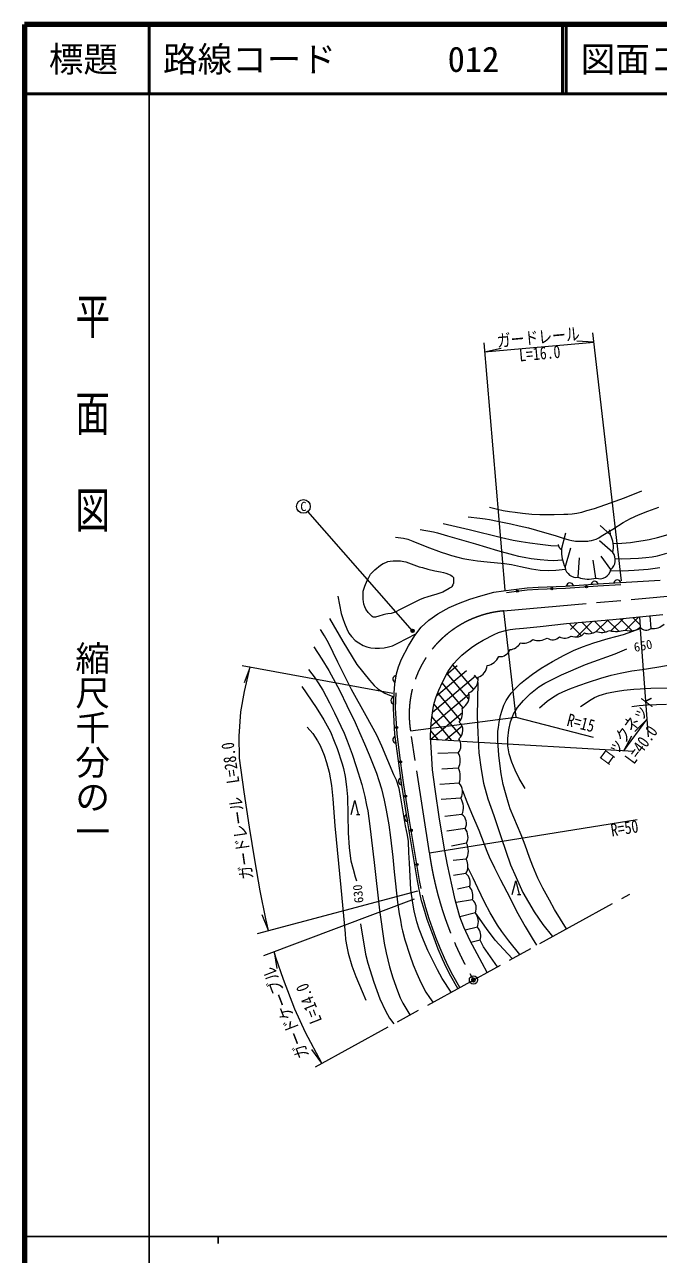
# Model space of a CAD drawing. Units: millimetres, scale not verified. Extents: x 40000 to 680000, y 20000 to 380000.
# Drawn here: x 40000 to 131605, y 202409 to 380000 of the extents above; entities that cross this region are included whole.
import ezdxf
from ezdxf.enums import TextEntityAlignment as Align

# ---------------------------------------------------------------- set-up
doc = ezdxf.new("R2010")
doc.units = ezdxf.units.MM
doc.header["$LTSCALE"] = 1000
doc.header["$PDMODE"] = 32
doc.header["$PDSIZE"] = 500
doc.linetypes.add('CHAIN', pattern=[18.5, 12, -1.5, 3.5, -1.5])
for name, color, linetype, lineweight in [('M-BGD', 7, 'Continuous', 13), ('M-BMK', 2, 'CHAIN', 13), ('M-BMK-SRVR', 3, 'Continuous', 13), ('M-STR-HTXT', 7, 'Continuous', 13), ('M-STR-STRC', 7, 'Continuous', 13), ('M-TTL', 2, 'Continuous', 140), ('M-TTL-BAND', 7, 'Continuous', 25), ('M-TTL-LINE', 7, 'Continuous', 50)]:
    doc.layers.add(name, color=color, linetype=linetype, lineweight=lineweight)
doc.layers.add('M-OTRS', color=6, linetype='Continuous')
doc.layers.add('M-TTL-TXT', color=7, linetype='Continuous')
doc.styles.add('@ＭＳ ゴシック', font='')
doc.styles.add('ＭＳ ゴシック', font='')
doc.styles.get('@ＭＳ ゴシック').set_extended_font_data('@MS Gothic')
doc.styles.get('ＭＳ ゴシック').set_extended_font_data('MS Gothic')

msp = doc.modelspace()

# ---------------------------------------------------------------- hatches: boundary and pattern name
at = {"layer": 'M-BGD'}
for points in [[(116048, 298541, -1), (116348, 298553, -0.41421), (116203, 298397, -0.41421)], [(121040, 298816, -0.41421), (121179, 298976, -0.41421), (121339, 298836, -1)], [(111064, 298175, -1), (111362, 298209, -0.41421), (111229, 298043, -0.41421)], [(93782, 278340, -0.41421), (93624, 278481, -0.41421), (93764, 278640, -1)], [(94366, 273376, -1), (94325, 273673, -1)], [(95094, 268430, -1), (95045, 268726, -1)], [(95913, 263497, -1), (95864, 263793, -1)], [(96736, 258566, -1), (96686, 258861, -1)]]:
    msp.add_hatch(color=256, dxfattribs=at).paths.add_polyline_path(points)
h = msp.add_hatch(dxfattribs=at)
h.set_pattern_fill('USER', color=256, style=0, pattern_type=2)
h.set_pattern_definition([(45, (0, -0), (-1010.279, 1010.279), []), (135, (0, -0), (-1010.279, -1010.279), [])])
h.paths.add_polyline_path([(128982, 292973), (128888, 294480), (125015, 294110), (118763, 293533), (119001, 291706, 0.33217), (120919, 292149, 0.23897), (122604, 292367, 0.19808), (124548, 292485, 0.12683), (126800, 292566, 0.26143)])
h = msp.add_hatch(dxfattribs=at)
h.set_pattern_fill('USER', color=256, style=0, pattern_type=2)
h.set_pattern_definition([(130, (0, -0), (-1094.486, -918.383), []), (220, (0, -0), (918.383, -1094.486), [])])
h.paths.add_polyline_path([(103228, 281235, 0.33331), (104187, 283500, 0.33661), (105544, 285760), (102038, 287721), (101590, 287156), (101190, 286521), (100388, 285045), (99866, 283885), (99472, 282920), (99187, 282029), (99029, 281303), (98788, 279580), (98700, 278461), (98675, 277063), (98687, 276822), (102922, 276594, 0.0478), (102766, 276864, 0.47133), (102821, 279256, 0.24097)])
at = {"layer": 'M-STR-HTXT'}
msp.add_hatch(color=256, dxfattribs=at).paths.add_polyline_path([(96092, 292712, -1), (96056, 292214, -0.41421), (95825, 292482, -0.41421)])

# ---------------------------------------------------------------- linework, layer by layer
at = {"layer": 'M-BGD'}
for p, q in [((124659, 306299), (123177, 307665)), ((117604, 304187), (118227, 306587)), ((125039, 303784), (123084, 305464)), ((118111, 301602), (118948, 304441)), ((120020, 300183), (120212, 302975)), ((122581, 300070), (122172, 302668)), ((124730, 301292), (123327, 303240)), ((118322, 298933), (119310, 299000)), ((121896, 299175), (122885, 299232)), ((125178, 299373), (126167, 299430)), ((128888, 294480), (128982, 292973)), ((130537, 292801), (130424, 294627)), ((93567, 285013), (93712, 285994)), ((93335, 281885), (93380, 282875)), ((93697, 276227), (93572, 277210)), ((98687, 276822), (102922, 276594)), ((102669, 274844), (99719, 274733)), ((102698, 272629), (100301, 272479)), ((94495, 270217), (94361, 271199)), ((102821, 270455), (100001, 270279)), ((103044, 268282), (100205, 268086)), ((87960, 265941), (88460, 265941)), ((95367, 264949), (95205, 265926)), ((103202, 265945), (100748, 265638)), ((103677, 263906), (101021, 263529)), ((103878, 261779), (101717, 261370)), ((103835, 259463), (101922, 259296)), ((103793, 257405), (102007, 257103)), ((104311, 255520), (102585, 255165)), ((111226, 254360), (111726, 254360)), ((104721, 253618), (102359, 253209)), ((105152, 251750), (102925, 251139)), ((105454, 249649), (103685, 249231)), ((105835, 247780), (104509, 247443))]:
    msp.add_line(p, q, dxfattribs=at)
for points in [[(107181, 310330), (108342, 310020), (109167, 309837), (110060, 309708), (110917, 309601), (111952, 309471), (113327, 309285), (114461, 309251), (115319, 309251), (116543, 309257), (117925, 309292), (118498, 309310), (119133, 309362), (119819, 309462), (120527, 309615), (121263, 309816), (122346, 310114), (124681, 310929), (126679, 311672), (129193, 312687)], [(104109, 308928), (105806, 308744), (106562, 308648), (107202, 308519), (108366, 308279), (110283, 307912), (111459, 307639), (112808, 307309), (115160, 306666), (116679, 306209), (117682, 305896), (118677, 305618), (119075, 305522), (119389, 305453), (119611, 305424), (120203, 305392), (120617, 305392), (121074, 305401), (121401, 305413), (121592, 305444), (121916, 305500), (122259, 305583), (122629, 305697), (122984, 305888), (123342, 306111), (125035, 307127), (126522, 308078), (127578, 308673), (128712, 309209), (130078, 309749), (131667, 310306)], [(100488, 307971), (104274, 307107), (108933, 305943), (110588, 305540), (111782, 305334), (113004, 305170), (114509, 304974), (116035, 304800), (117175, 304726)], [(93628, 306004), (94766, 305823), (95367, 305678), (96095, 305395), (98111, 304581), (100184, 303810), (100969, 303556), (101718, 303345), (102612, 303077), (103353, 302902), (104203, 302750), (105446, 302568), (106863, 302437), (109345, 302197), (110368, 302015), (111657, 301759), (113239, 301421), (114537, 301238), (115734, 301183), (116785, 301202), (118171, 301351)], [(97169, 307098), (99122, 306743), (99690, 306609), (101100, 306190), (105163, 305000), (108325, 304066), (110681, 303424), (111381, 303257), (112186, 303083), (113202, 302922), (114491, 302743), (115599, 302638), (116416, 302618), (117746, 302688)], [(125064, 305066), (126321, 305120), (127545, 305219), (128431, 305350), (129400, 305490), (130287, 305662), (131477, 305957), (133010, 306344)], [(125359, 302902), (126201, 302853), (127557, 302910), (128731, 302949), (129772, 303025), (130717, 303149), (131487, 303302), (132832, 303649)], [(124698, 301164), (126442, 301137), (128085, 301196), (130133, 301361), (131809, 301605)], [(93409, 283497), (93533, 284777), (93746, 286230), (94021, 287261), (94487, 288371), (95490, 290278), (96388, 291789), (97311, 292998), (98404, 294000), (99721, 294905), (101364, 295813), (102699, 296386), (104357, 297040), (105960, 297515), (107819, 298018), (109235, 298250), (110722, 298438), (112621, 298653), (114227, 298772), (118144, 298921), (122832, 299238), (126940, 299475), (131864, 299767)], [(109649, 298000), (110758, 298141), (112649, 298355), (114244, 298472), (118160, 298622), (122851, 298938), (126180, 299130)], [(85262, 297446), (85755, 294982), (85979, 294235), (86213, 293561), (86554, 292749), (86872, 292129), (87244, 291649), (87795, 291075), (88322, 290711), (88950, 290347), (89446, 290145), (90028, 289990), (90671, 289959), (91300, 289967), (91982, 290006), (92618, 290130), (93176, 290308), (93936, 290664), (96551, 292002)], [(106865, 243135), (105386, 245812), (104374, 247696), (103489, 249667), (102925, 251139), (102252, 253599), (101791, 255565), (101127, 258651), (100752, 260682), (99957, 265253), (99319, 269601), (98977, 272402), (98743, 275669), (98675, 277063), (98700, 278461), (98788, 279580), (99029, 281303), (99187, 282029), (99472, 282920), (99866, 283885), (100388, 285045), (101190, 286521), (101590, 287156), (102038, 287721), (102573, 288312), (103176, 288923), (103951, 289547), (104791, 290211), (105449, 290635), (106272, 291132), (107861, 291944), (108478, 292206), (108950, 292373), (109491, 292503), (110195, 292649), (110937, 292754), (112090, 292858), (114535, 293100), (118314, 293491), (125015, 294110), (132260, 294802)], [(84072, 294246), (85980, 290908), (88035, 287594), (89839, 285346), (90531, 284571), (91067, 284070), (91663, 283676), (92051, 283475), (92745, 283165), (93383, 282923)], [(101639, 240264), (100362, 242235), (99695, 243485), (98287, 246286), (97629, 247798), (97046, 249390), (96702, 250444), (96303, 252041), (96104, 253133), (95827, 255088), (95626, 258928), (95547, 260464), (95469, 262033), (95343, 262956), (95065, 264297), (94372, 268360), (94129, 269666), (93731, 270891), (93380, 271685), (91655, 275794), (90890, 277397), (89375, 280160), (87255, 283988), (85252, 287936), (83942, 290725), (83345, 291758), (82786, 292669)], [(118337, 249437), (116604, 252223), (115862, 253543), (114901, 255300), (114193, 256744), (113452, 258493), (112991, 259711), (112360, 261488), (111768, 262988), (110690, 265485), (110195, 266732), (109879, 267713), (109488, 269051), (109185, 270262), (108890, 271786), (108670, 273281), (108518, 274508), (108402, 276559), (108415, 277968), (108484, 278483), (108601, 279279), (108779, 280212), (109006, 280977), (109274, 281704), (109603, 282397), (109974, 282987), (110340, 283477), (110834, 284019), (111692, 284843), (112399, 285446), (113411, 286211), (114647, 287055), (116310, 288051), (117992, 288936), (119326, 289618), (120616, 290146), (122264, 290715), (124360, 291355), (126536, 291938), (129126, 292825)], [(81812, 290124), (82964, 288362), (83959, 286704), (85575, 283801), (86574, 281661), (87762, 279197), (88421, 277781), (89112, 276123), (89806, 274527), (90471, 272860), (90848, 271911), (91199, 270832), (91561, 269644), (91977, 267988), (92242, 266550), (92623, 264437), (92887, 262633), (93233, 259769), (93437, 257645), (93904, 253277), (94150, 251580), (94316, 250658), (94481, 249723), (94617, 249150), (94967, 247854), (95657, 245609), (96141, 244233), (96677, 242976), (97289, 241655), (98007, 240287), (98500, 239528), (99016, 238823)], [(112358, 269706), (111465, 271146), (110896, 272359), (110435, 273508), (110048, 274673), (109865, 275843), (109844, 276916), (109962, 278172), (110241, 279310), (110682, 280410), (111251, 281387), (112088, 282417), (113098, 283405), (114324, 284386), (115183, 284902), (117600, 286082), (121051, 287610), (125336, 289134), (127025, 289835)], [(81030, 286895), (81997, 285600), (82454, 284923), (83091, 283887), (84080, 282074), (84785, 280614), (86189, 277691), (86633, 276578), (87348, 274635), (87946, 272864), (88728, 270267), (89167, 268550), (89433, 267278), (89584, 266459), (89914, 264257), (90516, 259018), (91279, 252117), (91982, 247372), (92279, 245962), (92748, 243938), (93217, 242358), (93882, 240464), (94294, 239443), (94690, 238667), (95702, 237002)], [(114413, 281351), (115543, 282319), (116276, 282835), (117075, 283304), (117784, 283636), (118800, 284064), (120101, 284585), (121504, 285049), (123293, 285618), (124799, 286046), (126053, 286335), (127776, 286665), (129234, 286883), (131380, 287228), (134170, 287678)], [(80069, 284428), (82163, 281385), (83227, 279596), (84229, 277852), (84749, 276535), (85172, 275444), (85912, 273237), (86084, 272579), (86313, 271410), (86532, 269935), (86658, 268473), (86754, 263284), (86890, 261152), (86994, 260345), (87167, 259226), (87479, 258026), (87790, 256930), (87973, 256359)], [(105489, 284984), (105433, 280131), (105483, 277741), (105674, 274838), (105994, 272439), (106345, 270457), (106947, 268219), (107808, 265787), (108861, 262599), (110244, 258651), (111036, 256835), (112017, 254663), (113641, 251885), (114923, 250033), (116288, 248311)], [(120358, 281547), (121892, 282542), (122376, 282805), (123058, 283117), (123543, 283271), (124147, 283438), (124877, 283612), (125680, 283763), (126585, 283871), (128049, 284029), (128951, 284083), (130525, 284168), (134684, 284227)], [(102625, 240805), (101616, 242578), (101000, 243780), (100392, 245056), (99773, 246500), (99175, 248082), (98198, 250749), (97705, 252391), (97387, 253463), (97134, 254638), (96802, 256342), (95353, 265033), (94505, 270149), (94023, 273668), (93529, 277543), (93307, 281263), (93409, 283497)], [(97321, 255246), (97097, 256395), (95649, 265082), (94801, 270194), (94320, 273707), (93828, 277571), (93607, 281265), (93708, 283483)], [(127773, 281538), (128842, 281684), (129998, 281782), (131345, 281819), (132760, 281856)], [(80818, 278529), (81648, 277607), (81987, 277124), (82322, 276592), (82704, 275905), (83290, 274524), (83648, 273431), (84020, 272050), (84355, 270135), (84540, 268203), (84847, 264299), (85692, 255390), (86313, 248733), (86404, 247863), (86561, 246865), (86779, 245897), (87309, 244086), (87897, 242529), (88773, 240362), (89299, 239143)], [(103289, 269406), (103921, 267770), (104592, 266106), (105638, 263663), (106784, 260633), (107126, 259800), (107892, 258219), (108786, 256494), (110116, 253935), (111092, 251976), (112339, 249775), (113359, 248058), (113985, 247046)], [(87210, 265941), (87710, 267941), (88210, 265941)], [(111564, 245716), (109969, 247677), (108959, 249040), (108362, 249951), (107294, 251737), (106490, 253274), (105512, 255313), (104851, 256753), (104071, 258268)], [(110476, 254360), (110976, 256360), (111476, 254360)], [(102888, 240950), (101880, 242720), (101269, 243913), (100665, 245180), (100052, 246612), (99456, 248187), (98483, 250844), (97993, 252477), (97678, 253537), (97522, 254263)], [(110474, 245118), (108001, 247792), (106772, 249473), (105152, 251750)], [(88549, 250129), (89272, 245773), (89600, 244448), (90456, 241711), (91342, 239314), (92169, 237588), (92736, 236544), (93346, 235708)], [(108345, 243948), (107018, 245844), (106343, 246818), (105835, 247780)]]:
    msp.add_lwpolyline(points, dxfattribs=at)
msp.add_lwpolyline([(93264, 302555), (94038, 302570), (94335, 302561), (94574, 302536), (94808, 302483), (95081, 302404), (97021, 301720), (97491, 301581), (98290, 301382), (99301, 301124), (100130, 300974), (100566, 300879), (100894, 300775), (101249, 300659), (101582, 300508), (101790, 300372), (101916, 300258), (101983, 300169), (102003, 300065), (101995, 299398), (101973, 299286), (101948, 299222), (101875, 299093), (101752, 298881), (101680, 298771), (101594, 298693), (101512, 298648), (101382, 298578), (100455, 298056), (100142, 297933), (99580, 297743), (98777, 297513), (98284, 297379), (97664, 297158), (97096, 296917), (94266, 295518), (93570, 295164), (93267, 295036), (92997, 294969), (92502, 294916), (92212, 294867), (91816, 294763), (91187, 294577), (90740, 294447), (90578, 294417), (90466, 294411), (90394, 294443), (90250, 294542), (89637, 295126), (89340, 295566), (89186, 295939), (89049, 296330), (88960, 296698), (88927, 296959), (88927, 297964), (88957, 298169), (89020, 298475), (89177, 298912), (89507, 299703), (89731, 300154), (90017, 300627), (90264, 300914), (90603, 301253), (91454, 301933), (91806, 302157), (92195, 302347), (92522, 302472), (92849, 302538)], close=True, dxfattribs=at)
for centre in [(116198, 298547), (121189, 298826), (111213, 298192), (93773, 278490), (94345, 273525), (95069, 268578), (95889, 263645), (96711, 258713)]:
    msp.add_circle(centre, 150, dxfattribs=at)
for centre, radius, start, end in [((123342, 306449), 1326, 353.50729, 26.94216), ((121267, 304501), 3839, 349.24213, 27.93329), ((118056, 304987), 919, 183.36343, 240.50602), ((123395, 303983), 5795, 177.98082, 204.25093), ((123466, 302714), 1902, 311.62806, 34.22864), ((119792, 301870), 1702, 189.06387, 277.68458), ((121481, 304207), 4280, 250.04698, 284.89277), ((123120, 301622), 1643, 250.83336, 348.42153), ((118823, 298869), 505, 15.03139, 172.68958), ((122396, 299105), 505, 14.47112, 172.12931), ((125678, 299304), 505, 14.47112, 172.12931), ((130808, 295161), 2376, 263.45052, 313.04456), ((114265, 293529), 2466, 250.9993, 301.01871), ((116322, 292491), 1332, 233.80407, 317.86903), ((118075, 292914), 1523, 239.85755, 307.4821), ((119663, 293211), 1644, 246.2578, 319.75808), ((121546, 293920), 1879, 250.50898, 304.26801), ((123433, 294784), 2555, 251.05062, 295.8662), ((125516, 296892), 4513, 257.61218, 286.52568), ((127528, 294713), 2268, 251.26898, 309.87254), ((129846, 293671), 1111, 218.93241, 308.46675), ((108686, 290324), 1594, 264.68967, 338.60013), ((110000, 291601), 1867, 275.22352, 331.14471), ((112028, 292860), 2196, 259.68328, 310.76425), ((106510, 289621), 2213, 279.01165, 336.45349), ((93736, 285489), 505, 92.80089, 250.45908), ((104845, 287659), 2024, 290.19958, 353.64916), ((103377, 285523), 2179, 291.81601, 6.2308), ((93456, 282375), 505, 98.56166, 256.21985), ((102198, 283007), 2050, 300.17099, 13.90542), ((101090, 280643), 2218, 321.28589, 15.47984), ((101807, 278082), 1550, 308.22334, 49.16655), ((93732, 276731), 505, 108.42946, 266.08765), ((101433, 275916), 1636, 319.07011, 35.41899), ((100665, 273710), 2303, 331.99348, 29.51262), ((100001, 271387), 2970, 341.72693, 24.72789), ((94525, 270722), 505, 108.96535, 266.62354), ((101455, 269217), 1844, 329.52876, 42.1982), ((101006, 266970), 2424, 334.97716, 32.77088), ((95383, 265453), 505, 110.58677, 268.24496), ((102305, 264661), 1566, 331.1768, 55.04938), ((102068, 262681), 2022, 333.51894, 37.29384), ((101576, 260664), 2559, 332.00639, 25.85572), ((101960, 258472), 2121, 329.78689, 27.83957), ((102653, 256078), 1749, 341.39637, 49.33608), ((102588, 254153), 2199, 345.92455, 38.42283), ((103699, 252398), 1591, 335.95328, 50.04901), ((103258, 250405), 2323, 340.99722, 35.37029), ((104049, 248389), 1887, 341.18266, 41.87221)]:
    msp.add_arc(centre, radius, start, end, dxfattribs=at)
at = {"layer": 'M-BMK'}
for p, q in [((109220, 295331), (138090, 297927)), ((98504, 260384), (95771, 278029)), ((82044, 229500), (127454, 254445))]:
    msp.add_line(p, q, dxfattribs=at)
for centre, radius, start, end in [((110583, 280393), 15000, 95.21485, 189.06837), ((148021, 267315), 50000, 187.96887, 210.36046)]:
    msp.add_arc(centre, radius, start, end, dxfattribs=at)
at = {"layer": 'M-BMK-SRVR'}
msp.add_circle((104878, 242043), 600, dxfattribs=at)
at = {"layer": 'M-OTRS'}
msp.add_point((104878, 242043), dxfattribs=at)
at = {"layer": 'M-STR-HTXT'}
for p, q in [((106367, 334027), (109412, 298345)), ((106477, 332736), (122256, 334155)), ((122256, 334155), (119804, 334277)), ((122100, 335505), (126240, 299673)), ((106477, 332736), (108868, 333294)), ((96074, 292463), (80954, 309674)), ((109220, 295331), (110992, 279995)), ((128985, 292649), (130109, 277166)), ((71450, 287452), (93232, 283475)), ((72596, 287243), (71714, 284951)), ((95771, 278029), (110992, 279995)), ((110992, 279995), (122166, 277104)), ((126613, 275147), (129927, 279668)), ((129927, 279668), (128214, 277910)), ((126613, 275147), (127775, 277310)), ((103164, 276534), (128055, 275062)), ((98504, 260384), (128528, 265192)), ((73640, 248760), (96812, 254914)), ((74585, 245558), (96347, 253754)), ((75266, 249192), (74344, 251467)), ((76085, 246123), (76439, 243694)), ((82961, 230003), (81521, 231992))]:
    msp.add_line(p, q, dxfattribs=at)
for points in [[(75266, 249192), (74849, 250859), (74054, 254913), (73265, 259402), (72520, 264103), (71720, 269196), (71083, 274089), (71005, 277228), (71267, 280775), (71772, 283687), (72596, 287243)], [(82961, 230003), (80611, 234439), (79062, 237826), (77401, 242101), (76334, 245270), (76085, 246123)]]:
    msp.add_lwpolyline(points, dxfattribs=at)
msp.add_circle((96074, 292463), 250, dxfattribs=at)
at = {"layer": 'M-STR-STRC'}
msp.add_circle((80294, 310425), 1000, dxfattribs=at)
at = {"layer": 'M-TTL'}
for p, q in [((40000, 380000), (40000, 20000)), ((680000, 380000), (40000, 380000))]:
    msp.add_line(p, q, dxfattribs=at)
at = {"layer": 'M-TTL-BAND'}
for p, q in [((58000, 370000), (58000, 20000)), ((40000, 205000), (579000, 205000)), ((68000, 205000), (68000, 204000))]:
    msp.add_line(p, q, dxfattribs=at)
at = {"layer": 'M-TTL-LINE'}
for p, q in [((58000, 380000), (58000, 370000)), ((117750, 380000), (117750, 370000)), ((118250, 380000), (118250, 370000)), ((40000, 370000), (680000, 370000))]:
    msp.add_line(p, q, dxfattribs=at)

# ---------------------------------------------------------------- texts
at = {"layer": 'M-BGD', "style": 'ＭＳ ゴシック'}
for s, rotation, p in [('650', 11.355, (129377, 290307)), ('630', 95.282, (88202, 254479))]:
    msp.add_text(s, height=1320, rotation=rotation, dxfattribs=at).set_placement(p, align=Align.MIDDLE_CENTER)
at = {"layer": 'M-STR-HTXT', "style": 'ＭＳ ゴシック', "width": 0.8}
for s, rotation, p in [('ガードレール', 5.138, (114371, 333394)), ('ロックネット', 53.753, (128312, 277377)), ('L=40.0', 53.753, (130287, 275163)), ('ガードレール\u3000L=28.0', 98.184, (72171, 266657)), ('ガードケーブル', 111.238, (79110, 237845)), ('L=14.0', 111.238, (82445, 239149))]:
    msp.add_text(s, height=1833, rotation=rotation, dxfattribs=at).set_placement(p, align=Align.BOTTOM_CENTER)
msp.add_text('L=16.0', height=1833, rotation=5.138, dxfattribs=at).set_placement((114367, 333445), align=Align.TOP_CENTER)
msp.add_text('R=15', height=1833, rotation=345.496, dxfattribs=at).set_placement((121982, 277247), align=Align.BOTTOM_RIGHT)
msp.add_text('R=50', height=1833, rotation=9.099, dxfattribs=at).set_placement((128528, 265192), align=Align.TOP_RIGHT)
at = {"layer": 'M-STR-STRC', "style": 'ＭＳ ゴシック'}
msp.add_text('C', height=1320, dxfattribs=at).set_placement((80294, 310425), align=Align.MIDDLE_CENTER)
at = {"layer": 'M-TTL-BAND', "style": '@ＭＳ ゴシック', "width": 1.4}
msp.add_text('平  面  図', height=3666, rotation=270, dxfattribs=at).set_placement((49777, 306475), align=Align.MIDDLE_RIGHT)
at = {"layer": 'M-TTL-BAND', "style": '@ＭＳ ゴシック'}
msp.add_text('縮尺千分の一', height=3666, rotation=270, dxfattribs=at).set_placement((49777, 261030), align=Align.MIDDLE_RIGHT)
at = {"layer": 'M-TTL-TXT', "style": 'ＭＳ ゴシック'}
msp.add_text('標題', height=3666, dxfattribs=at).set_placement((48500, 375000), align=Align.MIDDLE_CENTER)
for s, p in [('路線コード', (60000, 375000)), ('012', (101142, 375000)), ('図面コード', (120380, 375000))]:
    msp.add_text(s, height=3666, dxfattribs=at).set_placement(p, align=Align.MIDDLE_LEFT)

doc.saveas('drawing.dxf')
